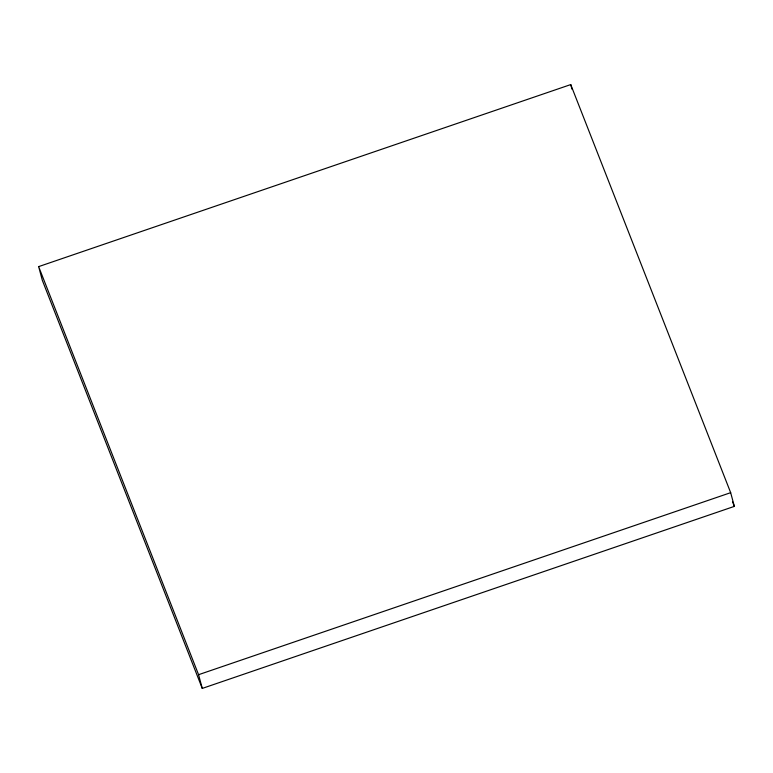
<?xml version="1.0" encoding="UTF-8"?>
<svg xmlns="http://www.w3.org/2000/svg" width="773" height="773" viewBox="0 0 773 773"><rect width="100%" height="100%" fill="white"/><g stroke="black" fill="none" stroke-linecap="round" stroke-linejoin="round"><path stroke-width="1.16" d="M38.65 266.617L570.735 84.586L730.669 492.672L734.35 506.383L202.265 688.414L42.331 280.328L38.65 266.617L198.574 674.694L202.265 688.414M198.574 674.694L730.669 492.672M732.591 501.89L734.35 506.383M570.735 84.586L571.962 89.156"/></g></svg>
